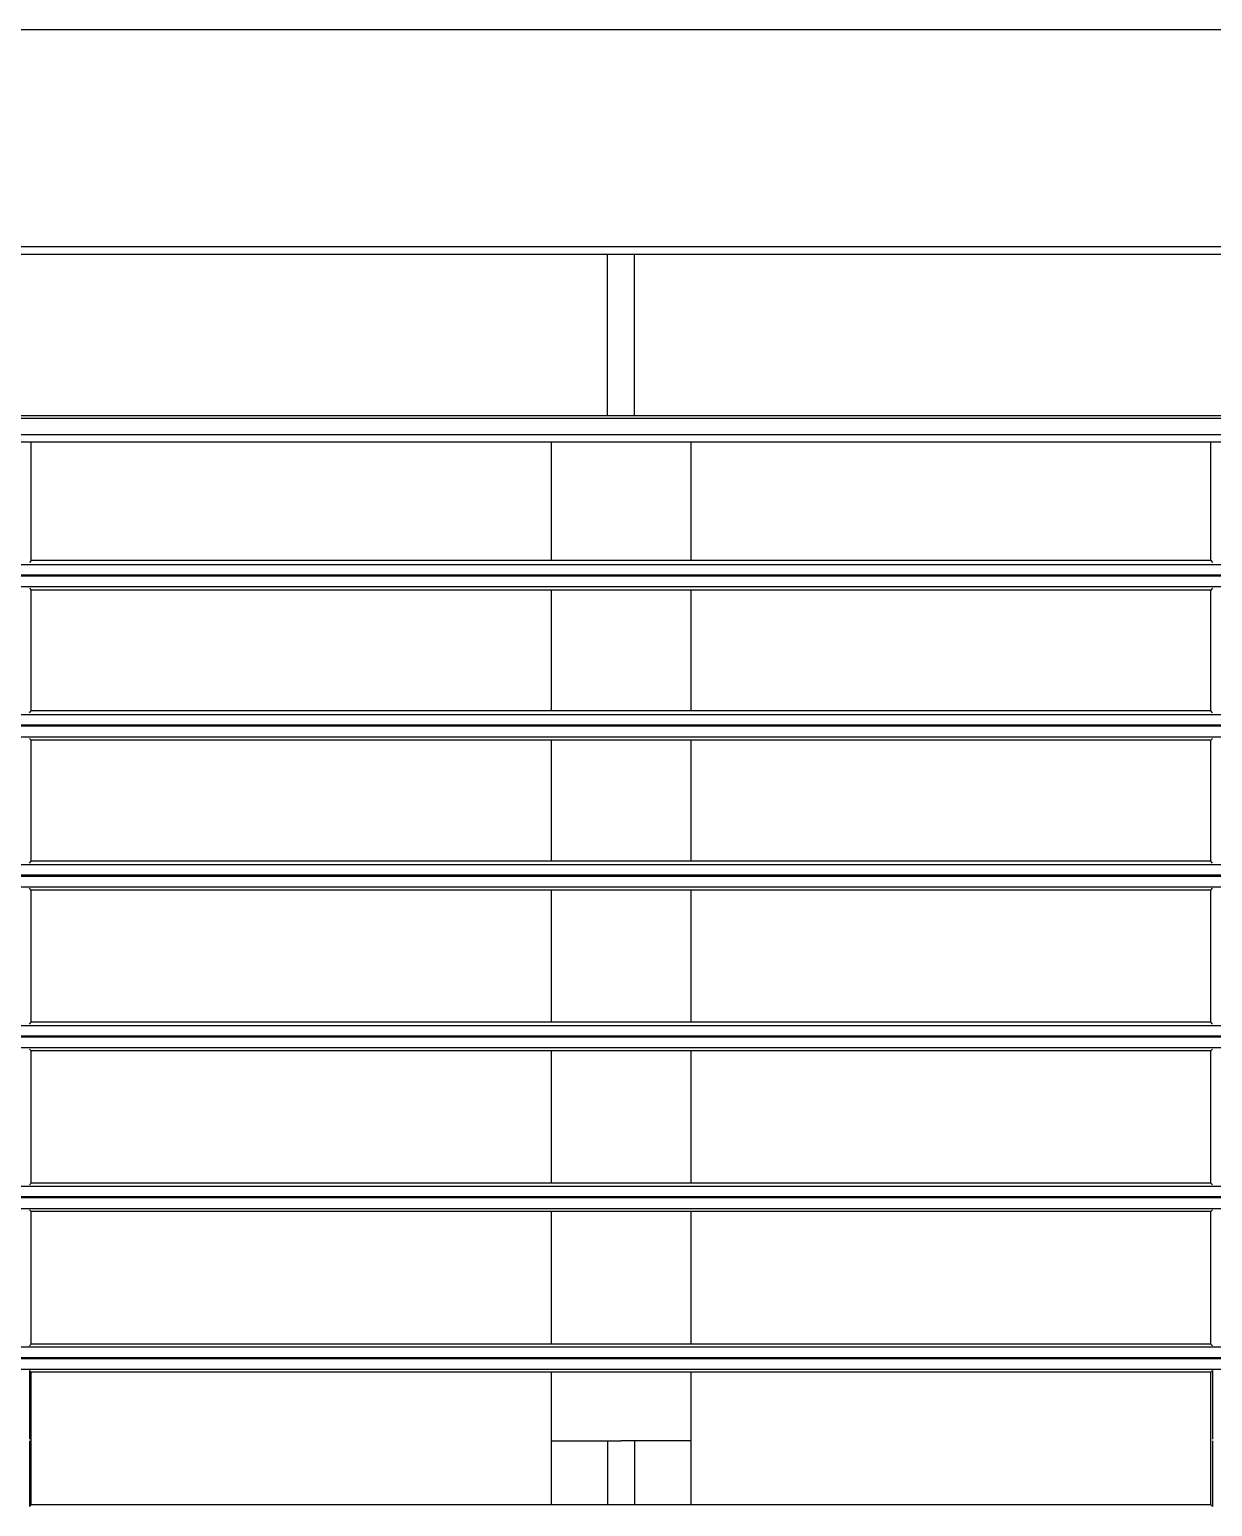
# Model space of a CAD drawing. Header units: centimetres. Extents: x 31 to 22766, y 238 to 3306.
# Drawn here: x 1904.11 to 1915.14, y 1101.25 to 1115.03 of the extents above; entities that cross this region are included whole.
import ezdxf
from ezdxf.xclip import XClip

# ---------------------------------------------------------------- set-up
doc = ezdxf.new("R2010")
doc.units = ezdxf.units.CM
doc.header["$XCLIPFRAME"] = 0

# ---------------------------------------------------------------- blocks, each defined once
blk = doc.blocks.new('fxaq 2.8 kw iç ünite')
at = {"color": 7, "linetype": 'Continuous', "true_color": 0xffffff}
for p, q in [((11494.32, 4101.423), (11494.304, 4101.439)), ((11494.304, 4100.825), (11494.304, 4101.439)), ((11494.32, 4101.423), (11505.32, 4101.423)), ((11494.32, 4101.423), (11494.32, 4100.187)), ((11499.17, 4100.187), (11499.17, 4101.423)), ((11499.695, 4100.825), (11499.695, 4101.423)), ((11499.945, 4100.825), (11499.945, 4101.423)), ((11500.47, 4100.187), (11500.47, 4101.423)), ((11505.32, 4101.423), (11505.336, 4101.439)), ((11505.32, 4101.423), (11505.32, 4100.187)), ((11505.336, 4100.825), (11505.336, 4101.439)), ((11494.304, 4100.171), (11494.304, 4100.811)), ((11499.17, 4100.825), (11499.695, 4100.825)), ((11499.695, 4100.825), (11499.82, 4100.825)), ((11500.47, 4100.825), (11499.82, 4100.825)), ((11505.336, 4100.171), (11505.336, 4100.811)), ((11468.645, 4100.161), (11530.995, 4100.161)), ((11494.303, 4100.17), (11494.304, 4100.171)), ((11494.32, 4100.187), (11494.304, 4100.171)), ((11494.32, 4100.187), (11505.32, 4100.187)), ((11505.32, 4100.187), (11505.336, 4100.171)), ((11505.338, 4100.17), (11505.336, 4100.171)), ((11468.52, 4100.061), (11531.12, 4100.061)), ((11468.52, 4100.051), (11531.12, 4100.051)), ((11530.995, 4099.951), (11468.645, 4099.951)), ((11494.304, 4099.94), (11494.32, 4099.924)), ((11494.32, 4099.924), (11505.32, 4099.924)), ((11494.32, 4099.924), (11494.32, 4098.687)), ((11499.17, 4098.687), (11499.17, 4099.924)), ((11500.47, 4098.687), (11500.47, 4099.924)), ((11505.336, 4099.94), (11505.32, 4099.924)), ((11505.32, 4099.924), (11505.32, 4098.687)), ((11468.645, 4098.661), (11530.995, 4098.661)), ((11494.32, 4098.687), (11494.304, 4098.671)), ((11494.32, 4098.687), (11505.32, 4098.687)), ((11505.32, 4098.687), (11505.337, 4098.671)), ((11468.52, 4098.561), (11531.12, 4098.561)), ((11468.52, 4098.551), (11531.12, 4098.551)), ((11530.995, 4098.451), (11468.645, 4098.451)), ((11494.304, 4098.439), (11494.32, 4098.422)), ((11494.32, 4098.422), (11494.32, 4097.188)), ((11494.32, 4098.422), (11505.32, 4098.422)), ((11499.17, 4097.188), (11499.17, 4098.422)), ((11500.47, 4097.188), (11500.47, 4098.422)), ((11505.337, 4098.439), (11505.32, 4098.422)), ((11505.32, 4098.422), (11505.32, 4097.188)), ((11468.645, 4097.161), (11530.995, 4097.161)), ((11494.32, 4097.188), (11494.304, 4097.172)), ((11494.32, 4097.188), (11505.32, 4097.188)), ((11505.32, 4097.188), (11505.337, 4097.172)), ((11468.52, 4097.061), (11531.12, 4097.061)), ((11468.52, 4097.051), (11531.12, 4097.051)), ((11530.995, 4096.951), (11468.645, 4096.951)), ((11494.304, 4096.938), (11494.32, 4096.921)), ((11505.337, 4096.938), (11505.32, 4096.921)), ((11494.32, 4096.921), (11505.32, 4096.921)), ((11494.32, 4096.921), (11494.32, 4095.689)), ((11499.17, 4095.689), (11499.17, 4096.921)), ((11500.47, 4095.689), (11500.47, 4096.921)), ((11505.32, 4096.921), (11505.32, 4095.689)), ((11494.32, 4095.689), (11494.304, 4095.672)), ((11494.32, 4095.689), (11505.32, 4095.689)), ((11505.32, 4095.689), (11505.337, 4095.672)), ((11468.52, 4095.561), (11531.12, 4095.561)), ((11468.52, 4095.551), (11531.12, 4095.551)), ((11468.645, 4095.661), (11530.995, 4095.661)), ((11530.995, 4095.451), (11468.645, 4095.451)), ((11494.303, 4095.436), (11494.32, 4095.419)), ((11494.32, 4095.419), (11505.32, 4095.419)), ((11494.32, 4095.419), (11494.32, 4094.289)), ((11499.17, 4094.289), (11499.17, 4095.419)), ((11500.47, 4094.289), (11500.47, 4095.419)), ((11505.337, 4095.436), (11505.32, 4095.419)), ((11505.32, 4095.419), (11505.32, 4094.289)), ((11468.645, 4094.261), (11530.995, 4094.261)), ((11494.32, 4094.289), (11494.303, 4094.273)), ((11494.32, 4094.289), (11505.32, 4094.289)), ((11505.32, 4094.289), (11505.337, 4094.273)), ((11468.52, 4094.161), (11531.12, 4094.161)), ((11468.52, 4094.151), (11531.12, 4094.151)), ((11530.995, 4094.051), (11468.645, 4094.051)), ((11494.303, 4094.035), (11494.32, 4094.018)), ((11505.337, 4094.035), (11505.32, 4094.018)), ((11494.32, 4094.018), (11505.32, 4094.018)), ((11494.32, 4094.018), (11494.32, 4092.89)), ((11499.17, 4092.89), (11499.17, 4094.018)), ((11500.47, 4092.89), (11500.47, 4094.018)), ((11505.32, 4094.018), (11505.32, 4092.89)), ((11468.645, 4092.861), (11530.995, 4092.861)), ((11494.303, 4092.873), (11494.32, 4092.89)), ((11494.32, 4092.89), (11505.32, 4092.89)), ((11505.338, 4092.873), (11505.32, 4092.89)), ((11468.52, 4092.761), (11531.12, 4092.761)), ((11468.52, 4092.751), (11531.12, 4092.751)), ((11530.996, 4092.651), (11468.645, 4092.651)), ((11494.32, 4092.615), (11494.303, 4092.633)), ((11494.32, 4092.615), (11494.32, 4091.511)), ((11494.32, 4092.615), (11505.32, 4092.615)), ((11499.17, 4091.511), (11499.17, 4092.615)), ((11500.47, 4091.511), (11500.47, 4092.615)), ((11505.32, 4092.615), (11505.338, 4092.633)), ((11505.32, 4092.615), (11505.32, 4091.511)), ((11531.02, 4091.439), (11468.62, 4091.439)), ((11468.645, 4091.511), (11530.995, 4091.511)), ((11466.852, 4091.288), (11542.988, 4091.288)), ((11531.04, 4091.261), (11468.6, 4091.261)), ((11499.695, 4091.261), (11499.695, 4089.761)), ((11499.945, 4091.261), (11499.945, 4089.761)), ((11469.143, 4089.761), (11530.388, 4089.761)), ((11530.388, 4089.685), (11469.143, 4089.685)), ((11543.498, 4087.661), (11466.342, 4087.661))]:
    blk.add_line(p, q, dxfattribs=at)
blk = doc.blocks.new('G$CCD2FF134')
at = {"rotation": 180}
blk.add_blockref('fxaq 2.8 kw iç ünite', (9702.42, 2930.661), dxfattribs=at)

msp = doc.modelspace()

# ---------------------------------------------------------------- block references
ref = msp.add_blockref('G$CCD2FF134', (3707.025, 2272.025))
XClip(ref).set_block_clipping_path([(-3470.0000000001, -1889.9999999982), (349.9999999999, 300.0000000019)])

doc.saveas('drawing.dxf')
